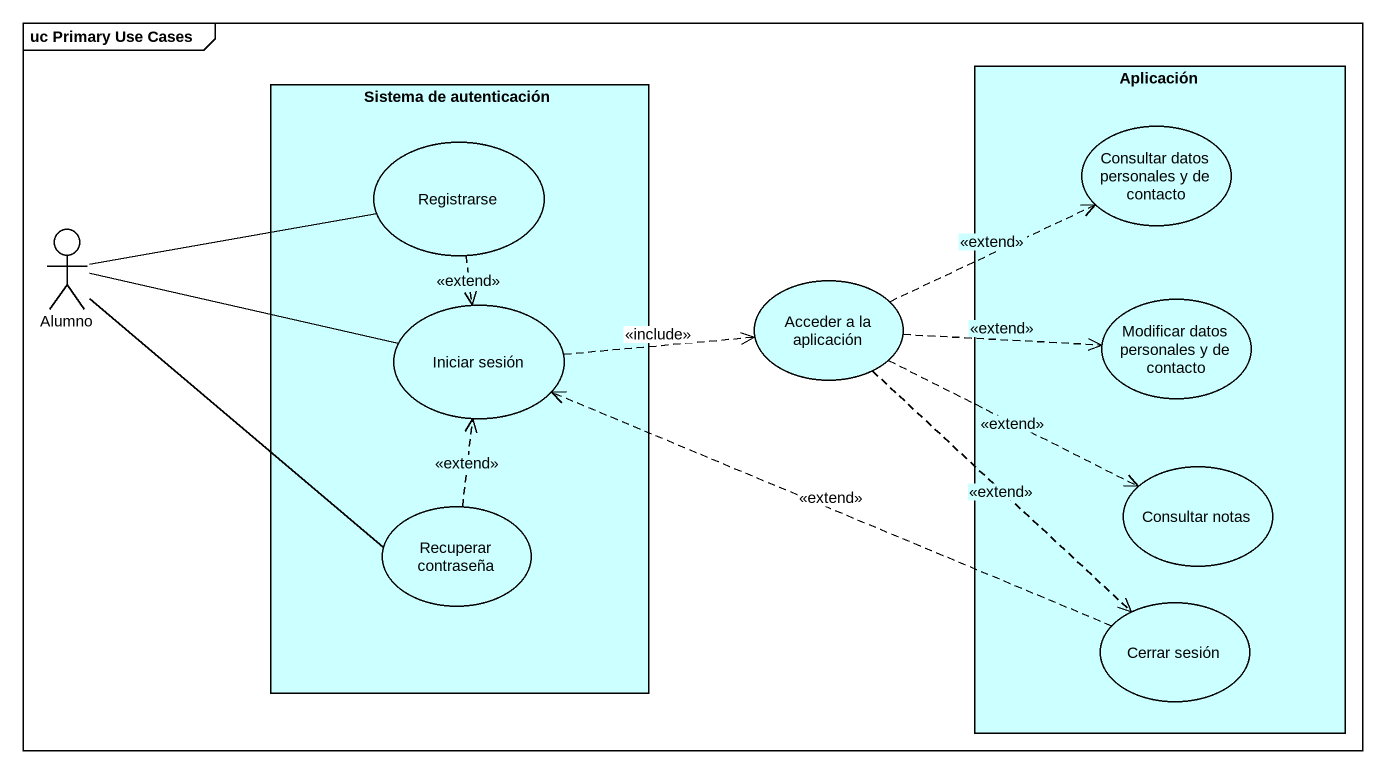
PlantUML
@startuml
mainframe uc Primary Use Cases
rectangle "Sistema de autenticación" as Sistema_de_autenticación #CCFFFF {
  usecase Registrarse #CCFFFF
  usecase "Iniciar sesión" as Iniciar_sesión #CCFFFF
  usecase "Recuperar contraseña" as Recuperar_contraseña #CCFFFF
}
rectangle Aplicación #CCFFFF {
  usecase "Consultar datos personales y de contacto" as Consultar_datos_personales #CCFFFF
  usecase "Modificar datos personales y de contacto" as Modificar_datos_personales #CCFFFF
  usecase "Consultar notas" as Consultar_notas #CCFFFF
  usecase "Cerrar sesión" as Cerrar_sesión #CCFFFF
}
actor Alumno
usecase "Acceder a la aplicación" as Acceder_a_la_aplicación #CCFFFF
Registrarse ..> Iniciar_sesión : <<extend>>
Alumno -right- Registrarse
Alumno -right- Iniciar_sesión
Alumno -- Recuperar_contraseña
Acceder_a_la_aplicación .right.> Consultar_datos_personales : <<extend>>
Acceder_a_la_aplicación .right.> Modificar_datos_personales : <<extend>>
Acceder_a_la_aplicación .right.> Consultar_notas : <<extend>>
Acceder_a_la_aplicación ..> Cerrar_sesión : <<extend>>
Iniciar_sesión .right.> Acceder_a_la_aplicación : <<include>>
Recuperar_contraseña .up.> Iniciar_sesión : <<extend>>
Cerrar_sesión .left.> Iniciar_sesión : <<extend>>
@enduml
